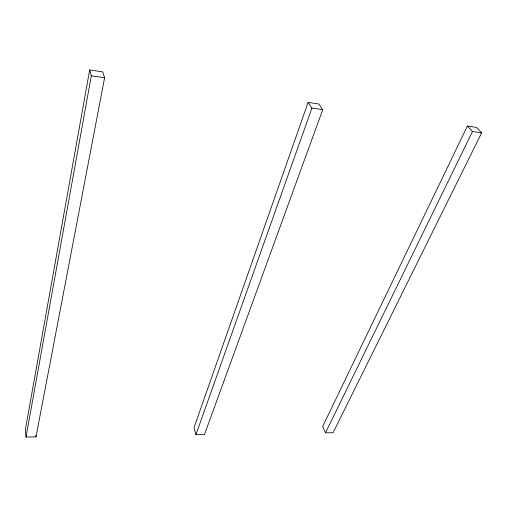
<?xml version="1.0" encoding="UTF-8"?>
<svg xmlns="http://www.w3.org/2000/svg" width="507" height="507" viewBox="0 0 507 507"><rect width="100%" height="100%" fill="white"/><g stroke="black" fill="none" stroke-linecap="round" stroke-linejoin="round"><path stroke-width="0.76" d="M89.657 69.96L25.35 429.651L26.003 437.04L35.978 436.901L104.6 77.78L102.794 71.912L89.657 69.96L91.317 75.841L26.003 437.04M308.104 102.401L193.959 427.826L195.911 434.657L204.479 434.537L322.75 109.639L318.827 103.992L308.104 102.401L311.938 108.061L322.75 109.639M195.911 434.657L311.938 108.061M467.378 126.059L322.693 426.431L325.5 432.839L333.067 432.737L481.65 132.84L476.491 127.409L467.378 126.059L472.473 131.497L481.65 132.84M325.5 432.839L472.473 131.497M91.317 75.841L104.6 77.78M35.832 435.431L35.978 436.901"/></g></svg>
